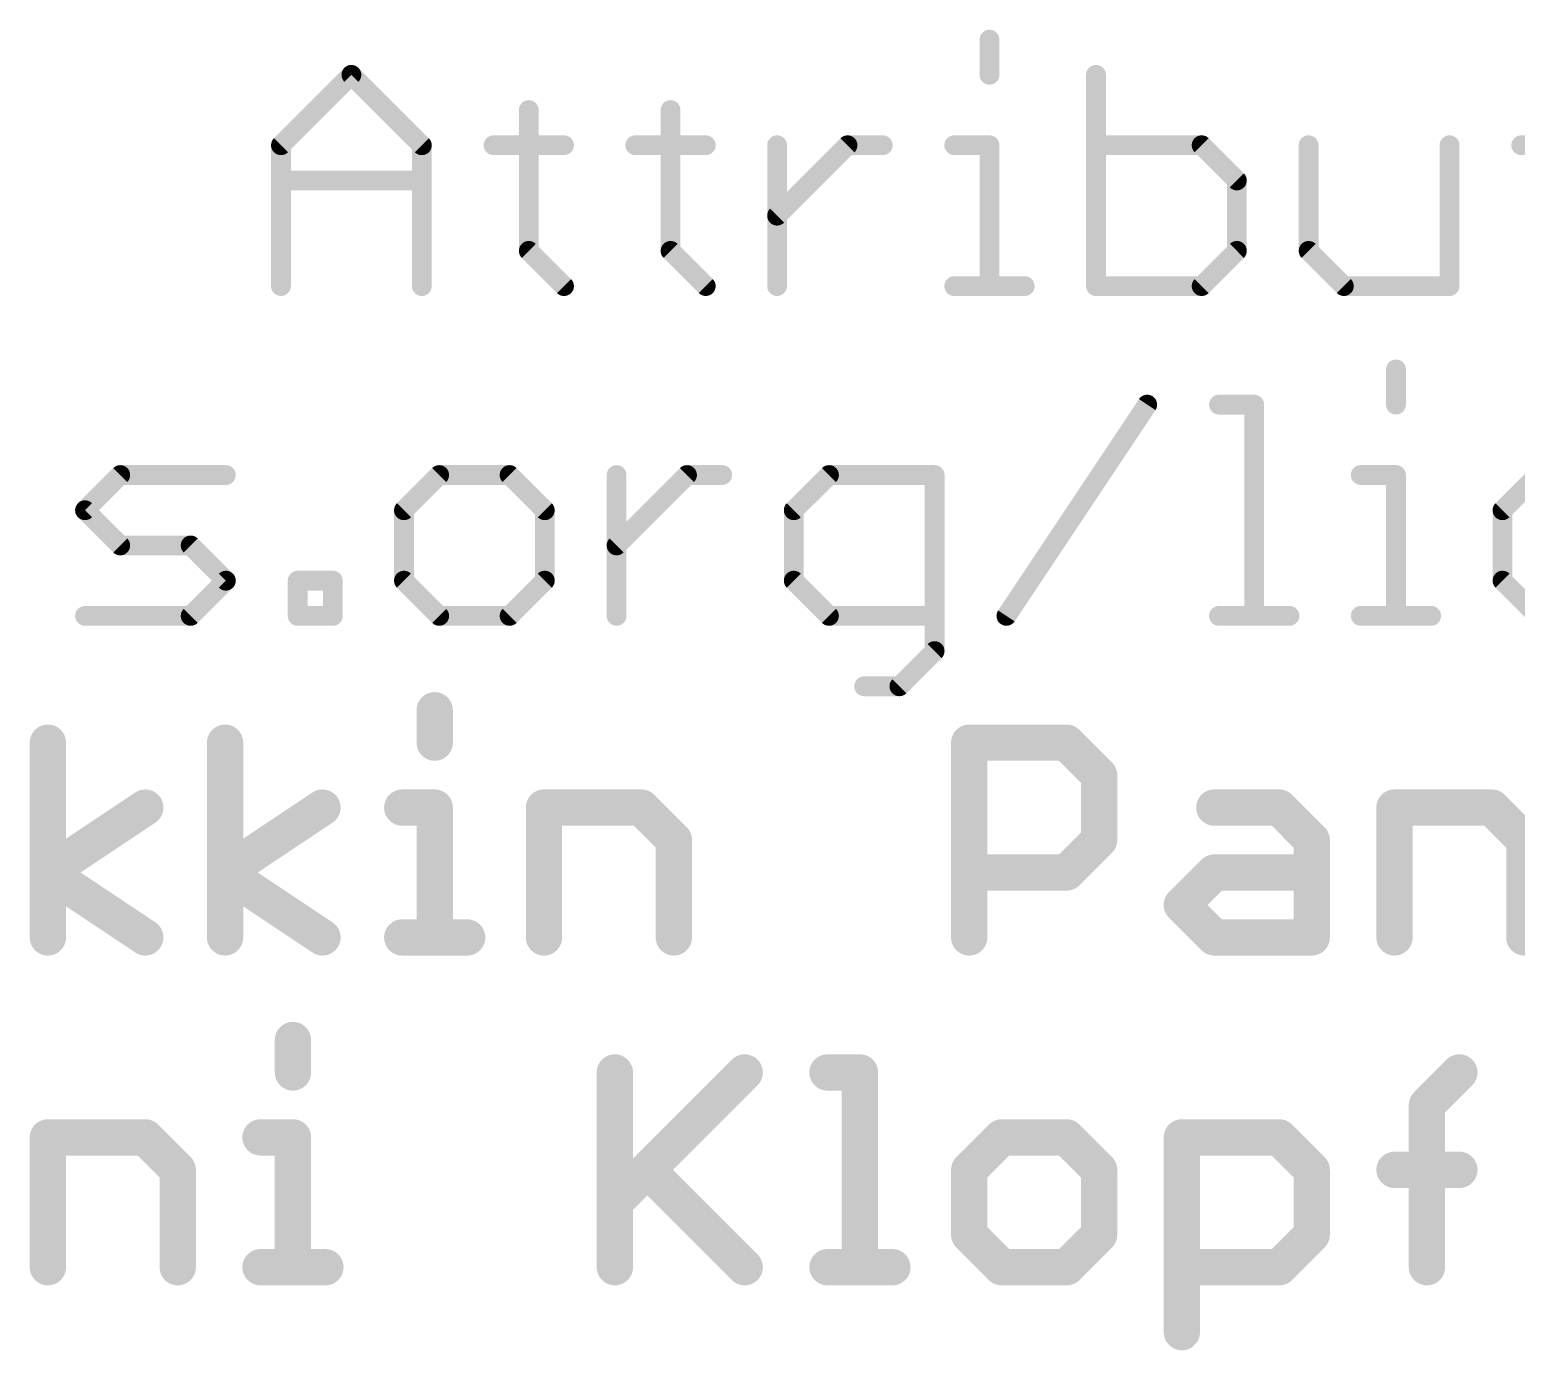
# Model space of a CAD drawing. Extents: x -28 to 79, y -27 to 67.
# Drawn here: x 26.13 to 37.58, y -27.17 to -17 of the extents above; entities that cross this region are included whole.
import ezdxf

# ---------------------------------------------------------------- set-up
doc = ezdxf.new("R2010")
doc.units = 0
doc.layers.add('51', color=53, linetype='CONTINUOUS')

msp = doc.modelspace()

# ---------------------------------------------------------------- linework, layer by layer
at = {"layer": '51'}
for points, const_width in [([(33.5243, -17.0756), (33.5243, -17.3468)], 0.1524), ([(28.0688, -17.8891), (28.6111, -17.3468)], 0.1524), ([(28.6111, -17.3468), (29.1534, -17.8891)], 0.1524), ([(34.3445, -17.3468), (34.3445, -18.9738)], 0.1524), ([(29.9771, -17.618), (29.9771, -18.7026)], 0.1524), ([(31.0685, -17.618), (31.0685, -18.7026)], 0.1524), ([(28.0688, -18.9738), (28.0688, -17.8891)], 0.1524), ([(29.1534, -17.8891), (29.1534, -18.9738)], 0.1524), ([(29.7059, -17.8891), (30.2483, -17.8891)], 0.1524), ([(30.7974, -17.8891), (31.3397, -17.8891)], 0.1524), ([(31.8888, -18.9738), (31.8888, -17.8891)], 0.1524), ([(31.8888, -18.4315), (32.4311, -17.8891)], 0.1524), ([(32.4311, -17.8891), (32.7023, -17.8891)], 0.1524), ([(33.2531, -17.8891), (33.5243, -17.8891)], 0.1524), ([(33.5243, -17.8891), (33.5243, -18.9738)], 0.1524), ([(35.158, -17.8891), (34.3445, -17.8891)], 0.1524), ([(35.4292, -18.1603), (35.158, -17.8891)], 0.1524), ([(35.9817, -17.8891), (35.9817, -18.7026)], 0.1524), ([(37.0664, -18.9738), (37.0664, -17.8891)], 0.1524), ([(37.6189, -17.8891), (38.1612, -17.8891)], 0.1524), ([(28.0688, -18.1603), (29.1534, -18.1603)], 0.1524), ([(35.4292, -18.7026), (35.4292, -18.1603)], 0.1524), ([(29.9771, -18.7026), (30.2483, -18.9738)], 0.1524), ([(31.0685, -18.7026), (31.3397, -18.9738)], 0.1524), ([(35.158, -18.9738), (35.4292, -18.7026)], 0.1524), ([(35.9817, -18.7026), (36.2529, -18.9738)], 0.1524), ([(33.2531, -18.9738), (33.7954, -18.9738)], 0.1524), ([(34.3445, -18.9738), (35.158, -18.9738)], 0.1524), ([(36.2529, -18.9738), (37.0664, -18.9738)], 0.1524), ([(36.6541, -19.6156), (36.6541, -19.8868)], 0.1524), ([(33.6544, -21.5138), (34.739, -19.8868)], 0.1524), ([(35.2915, -19.8868), (35.5627, -19.8868)], 0.1524), ([(35.5627, -19.8868), (35.5627, -21.5138)], 0.1524), ([(26.56, -20.7003), (26.8312, -20.4291)], 0.1524), ([(26.8312, -20.4291), (27.6447, -20.4291)], 0.1524), ([(29.2869, -20.4291), (29.0158, -20.7003)], 0.1524), ([(29.8293, -20.4291), (29.2869, -20.4291)], 0.1524), ([(30.1004, -20.7003), (29.8293, -20.4291)], 0.1524), ([(30.6529, -21.5138), (30.6529, -20.4291)], 0.1524), ([(30.6529, -20.9715), (31.1952, -20.4291)], 0.1524), ([(31.1952, -20.4291), (31.4664, -20.4291)], 0.1524), ([(32.2884, -20.4291), (32.0172, -20.7003)], 0.1524), ([(33.1019, -20.4291), (32.2884, -20.4291)], 0.1524), ([(33.1019, -21.785), (33.1019, -20.4291)], 0.1524), ([(36.383, -20.4291), (36.6541, -20.4291)], 0.1524), ([(36.6541, -20.4291), (36.6541, -21.5138)], 0.1524), ([(37.7456, -20.4291), (37.4744, -20.7003)], 0.1524), ([(26.8312, -20.9715), (26.56, -20.7003)], 0.1524), ([(29.0158, -20.7003), (29.0158, -21.2426)], 0.1524), ([(30.1004, -21.2426), (30.1004, -20.7003)], 0.1524), ([(32.0172, -20.7003), (32.0172, -21.2426)], 0.1524), ([(37.4744, -20.7003), (37.4744, -21.2426)], 0.1524), ([(27.3735, -20.9715), (26.8312, -20.9715)], 0.1524), ([(27.6447, -21.2426), (27.3735, -20.9715)], 0.1524), ([(27.3735, -21.5138), (27.6447, -21.2426)], 0.1524), ([(28.1972, -21.5138), (28.1972, -21.2426)], 0.1524), ([(28.1972, -21.2426), (28.4683, -21.2426)], 0.1524), ([(28.4683, -21.2426), (28.4683, -21.5138)], 0.1524), ([(29.0158, -21.2426), (29.2869, -21.5138)], 0.1524), ([(29.8293, -21.5138), (30.1004, -21.2426)], 0.1524), ([(32.0172, -21.2426), (32.2884, -21.5138)], 0.1524), ([(37.4744, -21.2426), (37.7456, -21.5138)], 0.1524), ([(26.56, -21.5138), (27.3735, -21.5138)], 0.1524), ([(28.4683, -21.5138), (28.1972, -21.5138)], 0.1524), ([(29.2869, -21.5138), (29.8293, -21.5138)], 0.1524), ([(32.2884, -21.5138), (33.1019, -21.5138)], 0.1524), ([(35.2915, -21.5138), (35.8339, -21.5138)], 0.1524), ([(36.383, -21.5138), (36.9253, -21.5138)], 0.1524), ([(32.8307, -22.0561), (33.1019, -21.785)], 0.1524), ([(32.5595, -22.0561), (32.8307, -22.0561)], 0.1524), ([(29.2526, -22.2404), (29.2526, -22.4904)], 0.2794), ([(26.274, -23.9903), (26.274, -22.4904)], 0.2794), ([(27.6383, -23.9903), (27.6383, -22.4904)], 0.2794), ([(33.3684, -23.9903), (33.3684, -22.4904)], 0.2794), ([(33.3684, -22.4904), (34.1183, -22.4904)], 0.2794), ([(34.1183, -22.4904), (34.3683, -22.7404)], 0.2794), ([(34.3683, -22.7404), (34.3683, -23.2404)], 0.2794), ([(26.274, -23.4903), (27.024, -22.9904)], 0.2794), ([(27.6383, -23.4903), (28.3883, -22.9904)], 0.2794), ([(29.0026, -22.9904), (29.2526, -22.9904)], 0.2794), ([(29.2526, -22.9904), (29.2526, -23.9903)], 0.2794), ([(30.094, -23.9903), (30.094, -22.9904)], 0.2794), ([(30.094, -22.9904), (30.844, -22.9904)], 0.2794), ([(30.844, -22.9904), (31.094, -23.2404)], 0.2794), ([(35.2555, -22.9904), (35.7555, -22.9904)], 0.2794), ([(35.7555, -22.9904), (36.0054, -23.2404)], 0.2794), ([(36.6427, -23.9903), (36.6427, -22.9904)], 0.2794), ([(36.6427, -22.9904), (37.3926, -22.9904)], 0.2794), ([(37.3926, -22.9904), (37.6426, -23.2404)], 0.2794), ([(31.094, -23.2404), (31.094, -23.9903)], 0.2794), ([(34.3683, -23.2404), (34.1183, -23.4903)], 0.2794), ([(36.0054, -23.2404), (36.0054, -23.9903)], 0.2794), ([(37.6426, -23.2404), (37.6426, -23.9903)], 0.2794), ([(27.024, -23.9903), (26.274, -23.4903)], 0.2794), ([(28.3883, -23.9903), (27.6383, -23.4903)], 0.2794), ([(34.1183, -23.4903), (33.3684, -23.4903)], 0.2794), ([(35.0055, -23.7403), (35.2555, -23.4903)], 0.2794), ([(35.2555, -23.4903), (36.0054, -23.4903)], 0.2794), ([(35.2555, -23.9903), (35.0055, -23.7403)], 0.2794), ([(29.0026, -23.9903), (29.5026, -23.9903)], 0.2794), ([(36.0054, -23.9903), (35.2555, -23.9903)], 0.2794), ([(28.1611, -24.7804), (28.1611, -25.0304)], 0.2794), ([(30.6398, -25.0304), (30.6398, -26.5303)], 0.2794), ([(30.6398, -26.0303), (31.6397, -25.0304)], 0.2794), ([(32.2769, -25.0304), (32.5269, -25.0304)], 0.2794), ([(32.5269, -25.0304), (32.5269, -26.5303)], 0.2794), ([(36.8926, -25.2804), (37.1426, -25.0304)], 0.2794), ([(36.8926, -26.5303), (36.8926, -25.2804)], 0.2794), ([(26.274, -26.5303), (26.274, -25.5304)], 0.2794), ([(26.274, -25.5304), (27.024, -25.5304)], 0.2794), ([(27.024, -25.5304), (27.2739, -25.7804)], 0.2794), ([(27.9112, -25.5304), (28.1611, -25.5304)], 0.2794), ([(28.1611, -25.5304), (28.1611, -26.5303)], 0.2794), ([(33.6183, -25.5304), (33.3684, -25.7804)], 0.2794), ([(34.1183, -25.5304), (33.6183, -25.5304)], 0.2794), ([(34.3683, -25.7804), (34.1183, -25.5304)], 0.2794), ([(35.0055, -27.0303), (35.0055, -25.5304)], 0.2794), ([(35.0055, -25.5304), (35.7555, -25.5304)], 0.2794), ([(35.7555, -25.5304), (36.0054, -25.7804)], 0.2794), ([(27.2739, -25.7804), (27.2739, -26.5303)], 0.2794), ([(30.8897, -25.7804), (31.6397, -26.5303)], 0.2794), ([(33.3684, -25.7804), (33.3684, -26.2803)], 0.2794), ([(34.3683, -26.2803), (34.3683, -25.7804)], 0.2794), ([(36.0054, -25.7804), (36.0054, -26.2803)], 0.2794), ([(36.6427, -25.7804), (37.1426, -25.7804)], 0.2794), ([(33.3684, -26.2803), (33.6183, -26.5303)], 0.2794), ([(34.1183, -26.5303), (34.3683, -26.2803)], 0.2794), ([(36.0054, -26.2803), (35.7555, -26.5303)], 0.2794), ([(27.9112, -26.5303), (28.4111, -26.5303)], 0.2794), ([(32.2769, -26.5303), (32.7769, -26.5303)], 0.2794), ([(33.6183, -26.5303), (34.1183, -26.5303)], 0.2794), ([(35.7555, -26.5303), (35.0055, -26.5303)], 0.2794)]:
    msp.add_lwpolyline(points, dxfattribs=dict(at, const_width=const_width))
for points, const_width in [([(33.5624, -17.0756, 1), (33.4862, -17.0756)], 0.0762), ([(28.638, -17.3199, 1), (28.5842, -17.3738)], 0.0762), ([(28.638, -17.3738, 1), (28.5842, -17.3199)], 0.0762), ([(34.3826, -17.3468, 1), (34.3064, -17.3468)], 0.0762), ([(33.4862, -17.3468, 1), (33.5624, -17.3468)], 0.0762), ([(30.0152, -17.618, 1), (29.939, -17.618)], 0.0762), ([(31.1066, -17.618, 1), (31.0304, -17.618)], 0.0762), ([(28.0418, -17.8622, 1), (28.0957, -17.9161)], 0.0762), ([(28.1069, -17.8891, 1), (28.0307, -17.8891)], 0.0762), ([(29.1915, -17.8891, 1), (29.1153, -17.8891)], 0.0762), ([(29.1265, -17.9161, 1), (29.1804, -17.8622)], 0.0762), ([(29.7059, -17.851, 1), (29.7059, -17.9272)], 0.0762), ([(30.2483, -17.9272, 1), (30.2483, -17.851)], 0.0762), ([(30.7974, -17.851, 1), (30.7974, -17.9272)], 0.0762), ([(31.3397, -17.9272, 1), (31.3397, -17.851)], 0.0762), ([(31.9269, -17.8891, 1), (31.8507, -17.8891)], 0.0762), ([(32.4311, -17.851, 1), (32.4311, -17.9272)], 0.0762), ([(32.4581, -17.9161, 1), (32.4042, -17.8622)], 0.0762), ([(32.7023, -17.9272, 1), (32.7023, -17.851)], 0.0762), ([(33.2531, -17.851, 1), (33.2531, -17.9272)], 0.0762), ([(33.5624, -17.8891, 1), (33.4862, -17.8891)], 0.0762), ([(33.5243, -17.9272, 1), (33.5243, -17.851)], 0.0762), ([(34.3445, -17.851, 1), (34.3445, -17.9272)], 0.0762), ([(35.185, -17.8622, 1), (35.1311, -17.9161)], 0.0762), ([(35.158, -17.9272, 1), (35.158, -17.851)], 0.0762), ([(36.0198, -17.8891, 1), (35.9436, -17.8891)], 0.0762), ([(37.1045, -17.8891, 1), (37.0283, -17.8891)], 0.0762), ([(37.6189, -17.851, 1), (37.6189, -17.9272)], 0.0762), ([(28.0688, -18.1222, 1), (28.0688, -18.1984)], 0.0762), ([(29.1534, -18.1984, 1), (29.1534, -18.1222)], 0.0762), ([(35.4673, -18.1603, 1), (35.3911, -18.1603)], 0.0762), ([(35.4023, -18.1872, 1), (35.4561, -18.1334)], 0.0762), ([(31.8619, -18.4045, 1), (31.9157, -18.4584)], 0.0762), ([(30.004, -18.6757, 1), (29.9502, -18.7296)], 0.0762), ([(31.0955, -18.6757, 1), (31.0416, -18.7296)], 0.0762), ([(35.4561, -18.7296, 1), (35.4023, -18.6757)], 0.0762), ([(36.0086, -18.6757, 1), (35.9548, -18.7296)], 0.0762), ([(29.939, -18.7026, 1), (30.0152, -18.7026)], 0.0762), ([(31.0304, -18.7026, 1), (31.1066, -18.7026)], 0.0762), ([(35.3911, -18.7026, 1), (35.4673, -18.7026)], 0.0762), ([(35.9436, -18.7026, 1), (36.0198, -18.7026)], 0.0762), ([(28.0307, -18.9738, 1), (28.1069, -18.9738)], 0.0762), ([(29.1153, -18.9738, 1), (29.1915, -18.9738)], 0.0762), ([(30.2213, -19.0007, 1), (30.2752, -18.9469)], 0.0762), ([(31.3128, -19.0007, 1), (31.3666, -18.9469)], 0.0762), ([(31.8507, -18.9738, 1), (31.9269, -18.9738)], 0.0762), ([(33.2531, -18.9357, 1), (33.2531, -19.0119)], 0.0762), ([(33.4862, -18.9738, 1), (33.5624, -18.9738)], 0.0762), ([(33.7954, -19.0119, 1), (33.7954, -18.9357)], 0.0762), ([(34.3445, -18.9357, 1), (34.3445, -19.0119)], 0.0762), ([(34.3064, -18.9738, 1), (34.3826, -18.9738)], 0.0762), ([(35.1311, -18.9469, 1), (35.185, -19.0007)], 0.0762), ([(35.158, -19.0119, 1), (35.158, -18.9357)], 0.0762), ([(36.2529, -18.9357, 1), (36.2529, -19.0119)], 0.0762), ([(36.2259, -19.0007, 1), (36.2798, -18.9469)], 0.0762), ([(37.0283, -18.9738, 1), (37.1045, -18.9738)], 0.0762), ([(37.0664, -19.0119, 1), (37.0664, -18.9357)], 0.0762), ([(36.6922, -19.6156, 1), (36.616, -19.6156)], 0.0762), ([(34.7707, -19.9079, 1), (34.7073, -19.8657)], 0.0762), ([(35.2915, -19.8487, 1), (35.2915, -19.9249)], 0.0762), ([(35.6008, -19.8868, 1), (35.5246, -19.8868)], 0.0762), ([(35.5627, -19.9249, 1), (35.5627, -19.8487)], 0.0762), ([(36.616, -19.8868, 1), (36.6922, -19.8868)], 0.0762), ([(26.8312, -20.391, 1), (26.8312, -20.4672)], 0.0762), ([(26.8581, -20.4561, 1), (26.8042, -20.4022)], 0.0762), ([(27.6447, -20.4672, 1), (27.6447, -20.391)], 0.0762), ([(29.2869, -20.391, 1), (29.2869, -20.4672)], 0.0762), ([(29.3139, -20.4561, 1), (29.26, -20.4022)], 0.0762), ([(29.8562, -20.4022, 1), (29.8023, -20.4561)], 0.0762), ([(29.8293, -20.4672, 1), (29.8293, -20.391)], 0.0762), ([(30.691, -20.4291, 1), (30.6148, -20.4291)], 0.0762), ([(31.1952, -20.391, 1), (31.1952, -20.4672)], 0.0762), ([(31.2222, -20.4561, 1), (31.1683, -20.4022)], 0.0762), ([(31.4664, -20.4672, 1), (31.4664, -20.391)], 0.0762), ([(32.2884, -20.391, 1), (32.2884, -20.4672)], 0.0762), ([(32.3153, -20.4561, 1), (32.2614, -20.4022)], 0.0762), ([(33.14, -20.4291, 1), (33.0638, -20.4291)], 0.0762), ([(33.1019, -20.4672, 1), (33.1019, -20.391)], 0.0762), ([(36.383, -20.391, 1), (36.383, -20.4672)], 0.0762), ([(36.6922, -20.4291, 1), (36.616, -20.4291)], 0.0762), ([(36.6541, -20.4672, 1), (36.6541, -20.391)], 0.0762), ([(26.587, -20.6734, 1), (26.5331, -20.7272)], 0.0762), ([(26.5331, -20.6734, 1), (26.587, -20.7272)], 0.0762), ([(29.0539, -20.7003, 1), (28.9777, -20.7003)], 0.0762), ([(28.9888, -20.6734, 1), (29.0427, -20.7272)], 0.0762), ([(30.1385, -20.7003, 1), (30.0623, -20.7003)], 0.0762), ([(30.0735, -20.7272, 1), (30.1274, -20.6734)], 0.0762), ([(32.0553, -20.7003, 1), (31.9791, -20.7003)], 0.0762), ([(31.9903, -20.6734, 1), (32.0442, -20.7272)], 0.0762), ([(37.5125, -20.7003, 1), (37.4363, -20.7003)], 0.0762), ([(37.4475, -20.6734, 1), (37.5013, -20.7272)], 0.0762), ([(26.8312, -20.9334, 1), (26.8312, -21.0096)], 0.0762), ([(26.8042, -20.9984, 1), (26.8581, -20.9445)], 0.0762), ([(27.4005, -20.9445, 1), (27.3466, -20.9984)], 0.0762), ([(27.3735, -21.0096, 1), (27.3735, -20.9334)], 0.0762), ([(30.626, -20.9445, 1), (30.6799, -20.9984)], 0.0762), ([(27.6716, -21.2696, 1), (27.6177, -21.2157)], 0.0762), ([(28.2353, -21.2426, 1), (28.1591, -21.2426)], 0.0762), ([(28.1972, -21.2045, 1), (28.1972, -21.2807)], 0.0762), ([(28.5064, -21.2426, 1), (28.4302, -21.2426)], 0.0762), ([(28.4683, -21.2807, 1), (28.4683, -21.2045)], 0.0762), ([(29.0427, -21.2157, 1), (28.9888, -21.2696)], 0.0762), ([(30.1274, -21.2696, 1), (30.0735, -21.2157)], 0.0762), ([(32.0442, -21.2157, 1), (31.9903, -21.2696)], 0.0762), ([(37.5013, -21.2157, 1), (37.4475, -21.2696)], 0.0762), ([(27.6177, -21.2696, 1), (27.6716, -21.2157)], 0.0762), ([(28.9777, -21.2426, 1), (29.0539, -21.2426)], 0.0762), ([(30.0623, -21.2426, 1), (30.1385, -21.2426)], 0.0762), ([(31.9791, -21.2426, 1), (32.0553, -21.2426)], 0.0762), ([(37.4363, -21.2426, 1), (37.5125, -21.2426)], 0.0762), ([(26.56, -21.4757, 1), (26.56, -21.5519)], 0.0762), ([(27.3466, -21.4869, 1), (27.4005, -21.5407)], 0.0762), ([(27.3735, -21.5519, 1), (27.3735, -21.4757)], 0.0762), ([(28.1972, -21.4757, 1), (28.1972, -21.5519)], 0.0762), ([(28.1591, -21.5138, 1), (28.2353, -21.5138)], 0.0762), ([(28.4302, -21.5138, 1), (28.5064, -21.5138)], 0.0762), ([(28.4683, -21.5519, 1), (28.4683, -21.4757)], 0.0762), ([(29.2869, -21.4757, 1), (29.2869, -21.5519)], 0.0762), ([(29.26, -21.5407, 1), (29.3139, -21.4869)], 0.0762), ([(29.8023, -21.4869, 1), (29.8562, -21.5407)], 0.0762), ([(29.8293, -21.5519, 1), (29.8293, -21.4757)], 0.0762), ([(30.6148, -21.5138, 1), (30.691, -21.5138)], 0.0762), ([(32.2884, -21.4757, 1), (32.2884, -21.5519)], 0.0762), ([(32.2614, -21.5407, 1), (32.3153, -21.4869)], 0.0762), ([(33.1019, -21.5519, 1), (33.1019, -21.4757)], 0.0762), ([(33.6227, -21.4927, 1), (33.6861, -21.5349)], 0.0762), ([(35.2915, -21.4757, 1), (35.2915, -21.5519)], 0.0762), ([(35.5246, -21.5138, 1), (35.6008, -21.5138)], 0.0762), ([(35.8339, -21.5519, 1), (35.8339, -21.4757)], 0.0762), ([(36.383, -21.4757, 1), (36.383, -21.5519)], 0.0762), ([(36.616, -21.5138, 1), (36.6922, -21.5138)], 0.0762), ([(36.9253, -21.5519, 1), (36.9253, -21.4757)], 0.0762), ([(33.0638, -21.785, 1), (33.14, -21.785)], 0.0762), ([(33.1288, -21.8119, 1), (33.0749, -21.758)], 0.0762), ([(32.5595, -22.018, 1), (32.5595, -22.0942)], 0.0762), ([(32.8038, -22.0292, 1), (32.8576, -22.0831)], 0.0762), ([(32.8307, -22.0942, 1), (32.8307, -22.018)], 0.0762), ([(29.3224, -22.2404, 1), (29.1827, -22.2404)], 0.1397), ([(26.3439, -22.4904, 1), (26.2042, -22.4904)], 0.1397), ([(27.7082, -22.4904, 1), (27.5685, -22.4904)], 0.1397), ([(29.1827, -22.4904, 1), (29.3224, -22.4904)], 0.1397), ([(33.4382, -22.4904, 1), (33.2985, -22.4904)], 0.1397), ([(33.3684, -22.4206, 1), (33.3684, -22.5603)], 0.1397), ([(34.1677, -22.441, 1), (34.0689, -22.5398)], 0.1397), ([(34.1183, -22.5603, 1), (34.1183, -22.4206)], 0.1397), ([(34.4381, -22.7404, 1), (34.2984, -22.7404)], 0.1397), ([(34.3189, -22.7898, 1), (34.4177, -22.691)], 0.1397), ([(27.0627, -23.0485, 1), (26.9852, -22.9323)], 0.1397), ([(28.427, -23.0485, 1), (28.3495, -22.9323)], 0.1397), ([(29.0026, -22.9205, 1), (29.0026, -23.0602)], 0.1397), ([(29.3224, -22.9904, 1), (29.1827, -22.9904)], 0.1397), ([(29.2526, -23.0602, 1), (29.2526, -22.9205)], 0.1397), ([(30.094, -22.9205, 1), (30.094, -23.0602)], 0.1397), ([(30.1639, -22.9904, 1), (30.0242, -22.9904)], 0.1397), ([(30.8934, -22.941, 1), (30.7946, -23.0398)], 0.1397), ([(30.844, -23.0602, 1), (30.844, -22.9205)], 0.1397), ([(35.2555, -22.9205, 1), (35.2555, -23.0602)], 0.1397), ([(35.8048, -22.941, 1), (35.7061, -23.0398)], 0.1397), ([(35.7555, -23.0602, 1), (35.7555, -22.9205)], 0.1397), ([(36.7125, -22.9904, 1), (36.5728, -22.9904)], 0.1397), ([(36.6427, -22.9205, 1), (36.6427, -23.0602)], 0.1397), ([(37.442, -22.941, 1), (37.3432, -23.0398)], 0.1397), ([(37.3926, -23.0602, 1), (37.3926, -22.9205)], 0.1397), ([(31.1638, -23.2404, 1), (31.0241, -23.2404)], 0.1397), ([(31.0446, -23.2898, 1), (31.1434, -23.191)], 0.1397), ([(34.4177, -23.2898, 1), (34.3189, -23.191)], 0.1397), ([(36.0753, -23.2404, 1), (35.9356, -23.2404)], 0.1397), ([(35.956, -23.2898, 1), (36.0548, -23.191)], 0.1397), ([(37.7124, -23.2404, 1), (37.5727, -23.2404)], 0.1397), ([(37.5932, -23.2898, 1), (37.692, -23.191)], 0.1397), ([(34.2984, -23.2404, 1), (34.4381, -23.2404)], 0.1397), ([(26.3128, -23.4322, 1), (26.2353, -23.5485)], 0.1397), ([(26.2353, -23.4322, 1), (26.3128, -23.5485)], 0.1397), ([(27.6771, -23.4322, 1), (27.5996, -23.5485)], 0.1397), ([(27.5996, -23.4322, 1), (27.6771, -23.5485)], 0.1397), ([(33.3684, -23.4205, 1), (33.3684, -23.5602)], 0.1397), ([(34.0689, -23.4409, 1), (34.1677, -23.5397)], 0.1397), ([(34.1183, -23.5602, 1), (34.1183, -23.4205)], 0.1397), ([(35.2555, -23.4205, 1), (35.2555, -23.5602)], 0.1397), ([(35.3049, -23.5397, 1), (35.2061, -23.4409)], 0.1397), ([(36.0054, -23.5602, 1), (36.0054, -23.4205)], 0.1397), ([(35.0549, -23.6909, 1), (34.9561, -23.7897)], 0.1397), ([(34.9561, -23.6909, 1), (35.0549, -23.7897)], 0.1397), ([(26.2042, -23.9903, 1), (26.3439, -23.9903)], 0.1397), ([(26.9852, -24.0484, 1), (27.0627, -23.9322)], 0.1397), ([(27.5685, -23.9903, 1), (27.7082, -23.9903)], 0.1397), ([(28.3495, -24.0484, 1), (28.427, -23.9322)], 0.1397), ([(29.0026, -23.9205, 1), (29.0026, -24.0602)], 0.1397), ([(29.1827, -23.9903, 1), (29.3224, -23.9903)], 0.1397), ([(29.5026, -24.0602, 1), (29.5026, -23.9205)], 0.1397), ([(30.0242, -23.9903, 1), (30.1639, -23.9903)], 0.1397), ([(31.0241, -23.9903, 1), (31.1638, -23.9903)], 0.1397), ([(33.2985, -23.9903, 1), (33.4382, -23.9903)], 0.1397), ([(35.2555, -23.9205, 1), (35.2555, -24.0602)], 0.1397), ([(35.2061, -24.0397, 1), (35.3049, -23.9409)], 0.1397), ([(35.9356, -23.9903, 1), (36.0753, -23.9903)], 0.1397), ([(36.0054, -24.0602, 1), (36.0054, -23.9205)], 0.1397), ([(36.5728, -23.9903, 1), (36.7125, -23.9903)], 0.1397), ([(37.5727, -23.9903, 1), (37.7124, -23.9903)], 0.1397), ([(28.231, -24.7804, 1), (28.0913, -24.7804)], 0.1397), ([(30.7096, -25.0304, 1), (30.5699, -25.0304)], 0.1397), ([(31.6891, -25.0798, 1), (31.5903, -24.981)], 0.1397), ([(32.2769, -24.9606, 1), (32.2769, -25.1003)], 0.1397), ([(32.5967, -25.0304, 1), (32.457, -25.0304)], 0.1397), ([(32.5269, -25.1003, 1), (32.5269, -24.9606)], 0.1397), ([(37.192, -25.0798, 1), (37.0932, -24.981)], 0.1397), ([(28.0913, -25.0304, 1), (28.231, -25.0304)], 0.1397), ([(36.9625, -25.2804, 1), (36.8228, -25.2804)], 0.1397), ([(36.8433, -25.231, 1), (36.942, -25.3298)], 0.1397), ([(26.274, -25.4605, 1), (26.274, -25.6002)], 0.1397), ([(26.3439, -25.5304, 1), (26.2042, -25.5304)], 0.1397), ([(27.0733, -25.481, 1), (26.9746, -25.5798)], 0.1397), ([(27.024, -25.6002, 1), (27.024, -25.4605)], 0.1397), ([(27.9112, -25.4605, 1), (27.9112, -25.6002)], 0.1397), ([(28.231, -25.5304, 1), (28.0913, -25.5304)], 0.1397), ([(28.1611, -25.6002, 1), (28.1611, -25.4605)], 0.1397), ([(33.6183, -25.4605, 1), (33.6183, -25.6002)], 0.1397), ([(33.6677, -25.5798, 1), (33.5689, -25.481)], 0.1397), ([(34.1677, -25.481, 1), (34.0689, -25.5798)], 0.1397), ([(34.1183, -25.6002, 1), (34.1183, -25.4605)], 0.1397), ([(35.0055, -25.4605, 1), (35.0055, -25.6002)], 0.1397), ([(35.0754, -25.5304, 1), (34.9357, -25.5304)], 0.1397), ([(35.8048, -25.481, 1), (35.7061, -25.5798)], 0.1397), ([(35.7555, -25.6002, 1), (35.7555, -25.4605)], 0.1397), ([(27.3438, -25.7804, 1), (27.2041, -25.7804)], 0.1397), ([(27.2245, -25.8298, 1), (27.3233, -25.731)], 0.1397), ([(30.9391, -25.731, 1), (30.8403, -25.8298)], 0.1397), ([(33.4382, -25.7804, 1), (33.2985, -25.7804)], 0.1397), ([(33.319, -25.731, 1), (33.4177, -25.8298)], 0.1397), ([(34.4381, -25.7804, 1), (34.2984, -25.7804)], 0.1397), ([(34.3189, -25.8298, 1), (34.4177, -25.731)], 0.1397), ([(36.0753, -25.7804, 1), (35.9356, -25.7804)], 0.1397), ([(35.956, -25.8298, 1), (36.0548, -25.731)], 0.1397), ([(36.6427, -25.7105, 1), (36.6427, -25.8502)], 0.1397), ([(37.1426, -25.8502, 1), (37.1426, -25.7105)], 0.1397), ([(30.5904, -25.9809, 1), (30.6892, -26.0797)], 0.1397), ([(33.2985, -26.2803, 1), (33.4382, -26.2803)], 0.1397), ([(33.4177, -26.2309, 1), (33.319, -26.3297)], 0.1397), ([(34.2984, -26.2803, 1), (34.4381, -26.2803)], 0.1397), ([(34.4177, -26.3297, 1), (34.3189, -26.2309)], 0.1397), ([(35.9356, -26.2803, 1), (36.0753, -26.2803)], 0.1397), ([(36.0548, -26.3297, 1), (35.956, -26.2309)], 0.1397), ([(27.9112, -26.4605, 1), (27.9112, -26.6001)], 0.1397), ([(28.4111, -26.6001, 1), (28.4111, -26.4605)], 0.1397), ([(31.5903, -26.5797, 1), (31.6891, -26.4809)], 0.1397), ([(32.2769, -26.4605, 1), (32.2769, -26.6001)], 0.1397), ([(32.7769, -26.6001, 1), (32.7769, -26.4605)], 0.1397), ([(33.6183, -26.4605, 1), (33.6183, -26.6001)], 0.1397), ([(33.5689, -26.5797, 1), (33.6677, -26.4809)], 0.1397), ([(34.0689, -26.4809, 1), (34.1677, -26.5797)], 0.1397), ([(34.1183, -26.6001, 1), (34.1183, -26.4605)], 0.1397), ([(35.0055, -26.4605, 1), (35.0055, -26.6001)], 0.1397), ([(35.7061, -26.4809, 1), (35.8048, -26.5797)], 0.1397), ([(35.7555, -26.6001, 1), (35.7555, -26.4605)], 0.1397), ([(26.2042, -26.5303, 1), (26.3439, -26.5303)], 0.1397), ([(27.2041, -26.5303, 1), (27.3438, -26.5303)], 0.1397), ([(28.0913, -26.5303, 1), (28.231, -26.5303)], 0.1397), ([(30.5699, -26.5303, 1), (30.7096, -26.5303)], 0.1397), ([(32.457, -26.5303, 1), (32.5967, -26.5303)], 0.1397), ([(36.8228, -26.5303, 1), (36.9625, -26.5303)], 0.1397), ([(34.9357, -27.0303, 1), (35.0754, -27.0303)], 0.1397)]:
    msp.add_lwpolyline(points, format="xyb", dxfattribs=dict(at, const_width=const_width))

doc.saveas('drawing.dxf')
